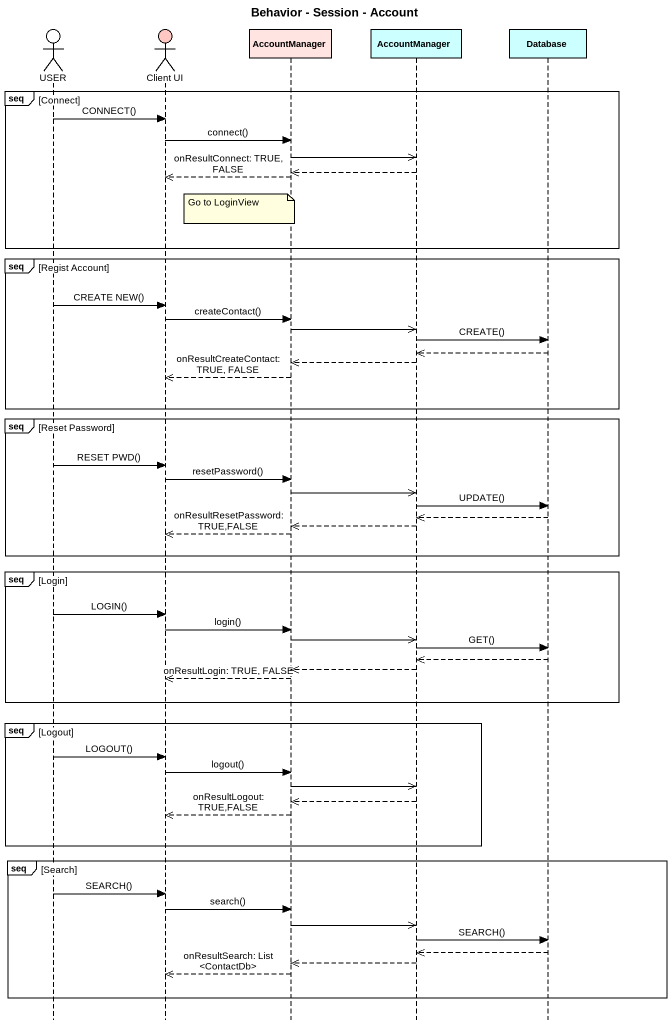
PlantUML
@startuml
title Behavior - Session - Account
hide footbox
actor USER
actor "Client UI" as Client_UI #FFC8C2
participant AccountManager #FFE4E1
participant "AccountManager" as AccountManager_2 #CCFFFF
participant "Database" as Database_ #CCFFFF

group seq [Connect]
  USER -> Client_UI : CONNECT()
  Client_UI -> AccountManager : connect()
  AccountManager ->> AccountManager_2
  AccountManager_2 -->> AccountManager
  AccountManager -->> Client_UI : onResultConnect: TRUE, FALSE
  note over AccountManager : Go to LoginView
end
group seq [Regist Account]
  USER -> Client_UI : CREATE NEW()
  Client_UI -> AccountManager : createContact()
  AccountManager ->> AccountManager_2
  AccountManager_2 -> Database_ : CREATE()
  Database_ -->> AccountManager_2
  AccountManager_2 -->> AccountManager
  AccountManager -->> Client_UI : onResultCreateContact: TRUE, FALSE
end
group seq [Reset Password]
  USER -> Client_UI : RESET PWD()
  Client_UI -> AccountManager : resetPassword()
  AccountManager ->> AccountManager_2
  AccountManager_2 -> Database_ : UPDATE()
  Database_ -->> AccountManager_2
  AccountManager_2 -->> AccountManager
  AccountManager -->> Client_UI : onResultResetPassword: TRUE,FALSE
end
group seq [Login]
  USER -> Client_UI : LOGIN()
  Client_UI -> AccountManager : login()
  AccountManager ->> AccountManager_2
  AccountManager_2 -> Database_ : GET()
  Database_ -->> AccountManager_2
  AccountManager_2 -->> AccountManager
  AccountManager -->> Client_UI : onResultLogin: TRUE, FALSE
end
group seq [Logout]
  USER -> Client_UI : LOGOUT()
  Client_UI -> AccountManager : logout()
  AccountManager ->> AccountManager_2
  AccountManager_2 -->> AccountManager
  AccountManager -->> Client_UI : onResultLogout: TRUE,FALSE
end
group seq [Search]
  USER -> Client_UI : SEARCH()
  Client_UI -> AccountManager : search()
  AccountManager ->> AccountManager_2
  AccountManager_2 -> Database_ : SEARCH()
  Database_ -->> AccountManager_2
  AccountManager_2 -->> AccountManager
  AccountManager -->> Client_UI : onResultSearch: List <ContactDb>
end
@enduml
